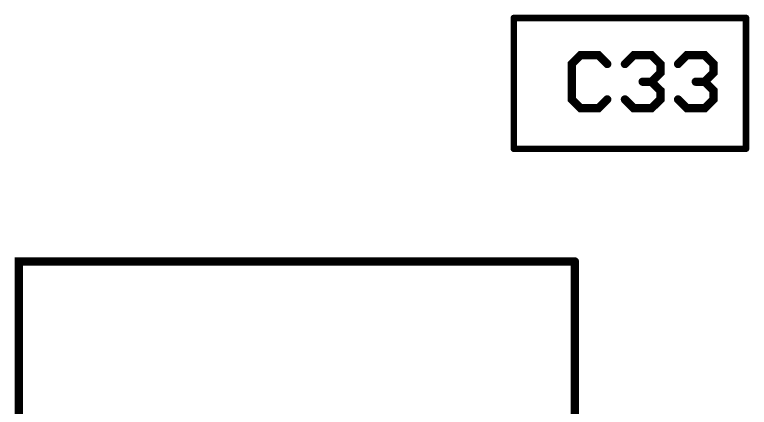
# Model space of a CAD drawing. Extents: x -4.2 to 14.8, y -3.5 to 8.8.
# Drawn here: x 0.7797 to 1.2219, y 2.38 to 2.6163 of the extents above; entities that cross this region are included whole.
import ezdxf

# ---------------------------------------------------------------- set-up
doc = ezdxf.new("R2010")
doc.units = 0
doc.layers.add('2D_LINE_00', color=1, linetype='CONTINUOUS')

# ---------------------------------------------------------------- blocks, each defined once
blk = doc.blocks.new('SMOOTH_0$00394')
at = {"const_width": 0.00197}
blk.add_lwpolyline([(-0.00098, 0, 1), (0.00098, 0, 1)], format="xyb", close=True, dxfattribs=at)
blk = doc.blocks.new('DRAWING_4045')
at = {"layer": '2D_LINE_00', "const_width": 0.00394}
blk.add_lwpolyline([(0, 0), (0, 0.07874)], dxfattribs=at)
at = {"layer": '2D_LINE_00'}
for p in [(0, 0.07874), (0, 0)]:
    blk.add_blockref('SMOOTH_0$00394', p, dxfattribs=at)
blk = doc.blocks.new('DRAWING_4046')
at = {"layer": '2D_LINE_00', "const_width": 0.00394}
blk.add_lwpolyline([(0, 0), (0.13976, 0)], dxfattribs=at)
at = {"layer": '2D_LINE_00'}
for p in [(0, 0), (0.13976, 0)]:
    blk.add_blockref('SMOOTH_0$00394', p, dxfattribs=at)
blk = doc.blocks.new('DRAWING_4047')
at = {"layer": '2D_LINE_00', "const_width": 0.00394}
blk.add_lwpolyline([(0, 0), (0.13976, 0)], dxfattribs=at)
at = {"layer": '2D_LINE_00'}
for p in [(0, 0), (0.13976, 0)]:
    blk.add_blockref('SMOOTH_0$00394', p, dxfattribs=at)
blk = doc.blocks.new('DRAWING_4048')
at = {"layer": '2D_LINE_00', "const_width": 0.00394}
blk.add_lwpolyline([(0, 0), (0, 0.07874)], dxfattribs=at)
at = {"layer": '2D_LINE_00'}
for p in [(0, 0.07874), (0, 0)]:
    blk.add_blockref('SMOOTH_0$00394', p, dxfattribs=at)
blk = doc.blocks.new('SMOOTH_0$005')
at = {"const_width": 0.0025}
blk.add_lwpolyline([(-0.00125, 0, 1), (0.00125, 0, 1)], format="xyb", close=True, dxfattribs=at)
blk = doc.blocks.new('DRAWING_4797')
at = {"layer": '2D_LINE_00', "const_width": 0.005}
blk.add_lwpolyline([(0, 0), (0, 0.16733), (0.33465, 0.16733)], dxfattribs=at)
at = {"layer": '2D_LINE_00'}
for p in [(0, 0.16733), (0.33465, 0.16733), (0, 0)]:
    blk.add_blockref('SMOOTH_0$005', p, dxfattribs=at)
blk = doc.blocks.new('DRAWING_4803')
at = {"layer": '2D_LINE_00', "const_width": 0.005}
blk.add_lwpolyline([(0, 0), (0, 0.16733)], dxfattribs=at)
at = {"layer": '2D_LINE_00'}
for p in [(0, 0.16733), (0, 0)]:
    blk.add_blockref('SMOOTH_0$005', p, dxfattribs=at)
blk = doc.blocks.new('DRAWING_5728')
at = {"layer": '2D_LINE_00', "const_width": 0.005}
blk.add_lwpolyline([(0, 0), (-0.00533, 0.00533), (-0.016, 0.00533), (-0.02133, 0), (-0.02133, -0.02133), (-0.016, -0.02666), (-0.00533, -0.02666), (0, -0.02133)], dxfattribs=at)
at = {"layer": '2D_LINE_00'}
for p in [(-0.016, 0.00533), (-0.00533, 0.00533), (-0.02133, 0), (0, 0), (-0.02133, -0.02133), (0, -0.02133), (-0.016, -0.02666), (-0.00533, -0.02666)]:
    blk.add_blockref('SMOOTH_0$005', p, dxfattribs=at)
blk = doc.blocks.new('DRAWING_5729')
at = {"layer": '2D_LINE_00', "const_width": 0.005}
blk.add_lwpolyline([(0, 0), (0.00533, 0.00533), (0.01599, 0.00533), (0.02133, 0), (0.02133, -0.00533), (0.01599, -0.01067), (0.01066, -0.01067), (0.01599, -0.01067), (0.02133, -0.016), (0.02133, -0.02133), (0.01599, -0.02666), (0.00533, -0.02666), (0, -0.02133)], dxfattribs=at)
at = {"layer": '2D_LINE_00'}
for p in [(0.00533, 0.00533), (0.01599, 0.00533), (0, 0), (0.02133, 0), (0.02133, -0.00533), (0.01066, -0.01067), (0.01599, -0.01067), (0.01599, -0.01067), (0.02133, -0.016), (0, -0.02133), (0.02133, -0.02133), (0.00533, -0.02666), (0.01599, -0.02666)]:
    blk.add_blockref('SMOOTH_0$005', p, dxfattribs=at)
blk = doc.blocks.new('DRAWING_5730')
at = {"layer": '2D_LINE_00', "const_width": 0.005}
blk.add_lwpolyline([(0, 0), (0.00533, 0.00533), (0.01599, 0.00533), (0.02133, 0), (0.02133, -0.00533), (0.01599, -0.01067), (0.01066, -0.01067), (0.01599, -0.01067), (0.02133, -0.016), (0.02133, -0.02133), (0.01599, -0.02666), (0.00533, -0.02666), (0, -0.02133)], dxfattribs=at)
at = {"layer": '2D_LINE_00'}
for p in [(0.00533, 0.00533), (0.01599, 0.00533), (0, 0), (0.02133, 0), (0.02133, -0.00533), (0.01066, -0.01067), (0.01599, -0.01067), (0.01599, -0.01067), (0.02133, -0.016), (0, -0.02133), (0.02133, -0.02133), (0.00533, -0.02666), (0.01599, -0.02666)]:
    blk.add_blockref('SMOOTH_0$005', p, dxfattribs=at)

msp = doc.modelspace()

# ---------------------------------------------------------------- block references
for name, p in [('DRAWING_4046', (1.08012, 2.61437)), ('DRAWING_4048', (1.08012, 2.53563)), ('DRAWING_4045', (1.21988, 2.53563)), ('DRAWING_5728', (1.13633, 2.58666)), ('DRAWING_5729', (1.14699, 2.58666)), ('DRAWING_5730', (1.17898, 2.58666)), ('DRAWING_4047', (1.08012, 2.53563)), ('DRAWING_4797', (0.78219, 2.30048)), ('DRAWING_4803', (1.11684, 2.30048))]:
    msp.add_blockref(name, p)

doc.saveas('drawing.dxf')
